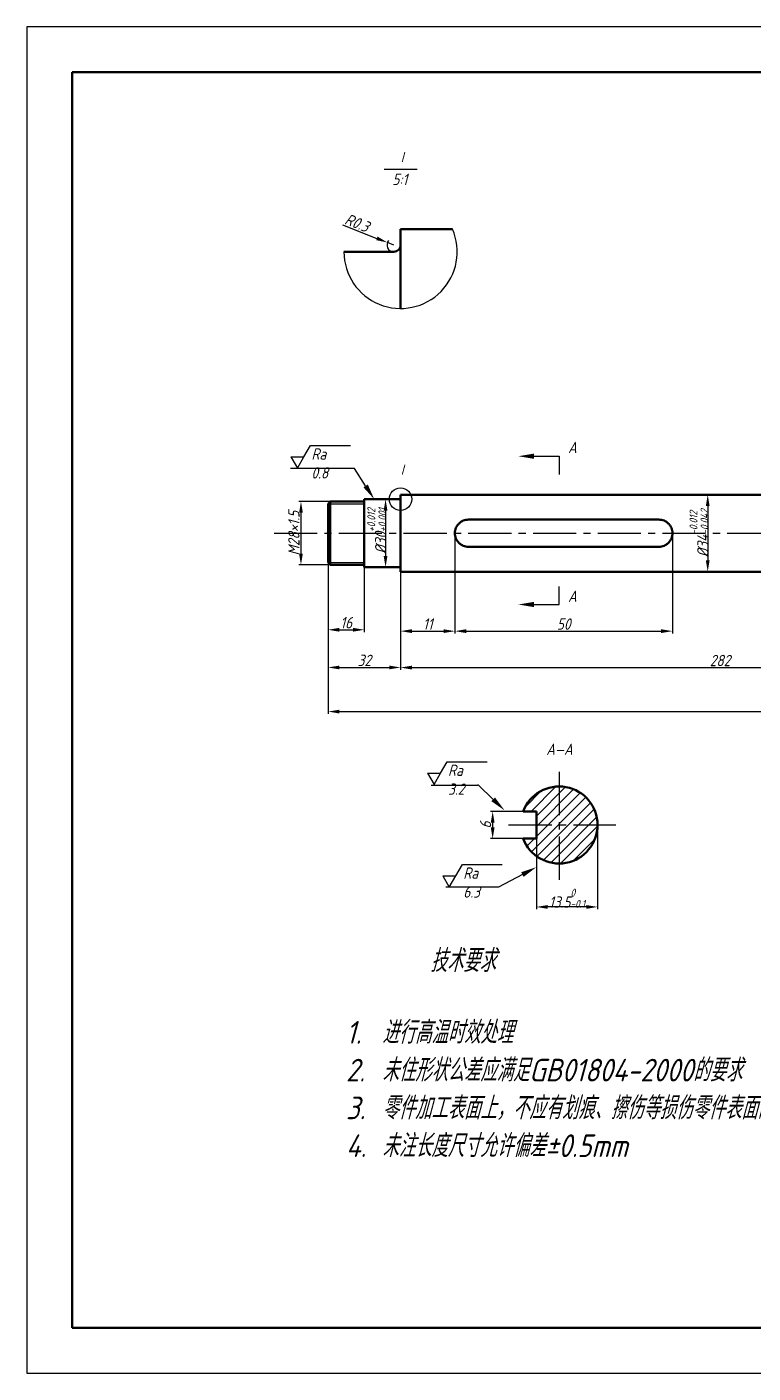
# Model space of a CAD drawing. Header units: millimetres. Extents: x -1183 to 2192, y -627 to 612.
# Drawn here: x 519 to 840, y 18 to 612 of the extents above; entities that cross this region are included whole.
import ezdxf
from ezdxf import colors
from ezdxf.entities.mleader import LeaderData, LeaderLine
from ezdxf.math import Vec2, Vec3

# ---------------------------------------------------------------- set-up
doc = ezdxf.new("R2010")
doc.units = ezdxf.units.MM
doc.linetypes.add('CENTER2', pattern=[28.575, 19.05, -3.175, 3.175, -3.175])
doc.layers.add('6文字层', color=7, linetype='Continuous')
for name, color, linetype, lineweight in [('标注', 7, 'Continuous', 25), ('点划线', 7, 'CENTER2', 25), ('粗实线', 7, 'Continuous', 50), ('细实线', 7, 'Continuous', 25)]:
    doc.layers.add(name, color=color, linetype=linetype, lineweight=lineweight)
doc.styles.add('8', font='gbeitc.shx', dxfattribs={"height": 8, "bigfont": 'gbcbig.shx'})
doc.styles.add('标注字体', font='gbeitc.shx', dxfattribs={"height": 5, "bigfont": 'gbcbig.shx'})
doc.dimstyles.new('标注', dxfattribs={"dimtxt": 5, "dimasz": 5, "dimexe": 1, "dimexo": 0, "dimtad": 1, "dimdec": 1, "dimdsep": 46, "dimtxsty": '标注字体', "dimcen": -1, "dimadec": 0, "dimazin": 0, "dimtfac": 1, "dimtdec": 1, "dimtmove": 0, "dimatfit": 3, "dimfxl": 1, "dimarcsym": 0})
doc.dimstyles.new('轴径 标注', dxfattribs={"dimtxt": 5, "dimasz": 5, "dimexe": 1, "dimexo": 0, "dimtad": 1, "dimdec": 1, "dimdsep": 46, "dimtxsty": '标注字体', "dimcen": -1, "dimadec": 0, "dimazin": 0, "dimtfac": 1, "dimtdec": 1, "dimtmove": 0, "dimatfit": 3, "dimfxl": 1, "dimarcsym": 0})

# ---------------------------------------------------------------- blocks, each defined once
blk = doc.blocks.new('*D16')
at = {"layer": 'Defpoints', "color": 0, "transparency": 16777216}
for p in [(653.04, 402.43), (640.08, 374.43), (653.04, 374.43)]:
    blk.add_point(p, dxfattribs=at)
at = {"layer": '标注', "color": 0, "lineweight": -2, "transparency": 16777216}
for p, q in [((653.04, 402.43), (639.08, 402.43)), ((640.08, 397.43), (640.08, 379.43)), ((653.04, 374.43), (639.08, 374.43))]:
    blk.add_line(p, q, dxfattribs=at)
at = {"layer": '标注', "color": 0, "transparency": 16777216}
for points in [[(639.24, 397.43), (640.91, 397.43), (640.08, 402.43)], [(639.24, 379.43), (640.91, 379.43), (640.08, 374.43)]]:
    blk.add_solid(points, dxfattribs=at)
at = {"layer": '标注', "color": 0, "transparency": 16777216, "insert": (636.95, 388.43), "char_height": 5, "attachment_point": 5, "rotation": 90, "style": '标注字体'}
blk.add_mtext('M28×1.5', dxfattribs=at)
blk = doc.blocks.new('*D17')
at = {"layer": 'Defpoints', "color": 0, "transparency": 16777216}
for p in [(652.04, 375.43), (668.04, 373.43), (668.04, 345.82)]:
    blk.add_point(p, dxfattribs=at)
at = {"layer": '标注', "color": 0, "lineweight": -2, "transparency": 16777216}
for p, q in [((652.04, 375.43), (652.04, 344.82)), ((668.04, 373.43), (668.04, 344.82)), ((657.04, 345.82), (663.04, 345.82))]:
    blk.add_line(p, q, dxfattribs=at)
at = {"layer": '标注', "color": 0, "transparency": 16777216}
for points in [[(657.04, 346.65), (657.04, 344.99), (652.04, 345.82)], [(663.04, 346.65), (663.04, 344.99), (668.04, 345.82)]]:
    blk.add_solid(points, dxfattribs=at)
at = {"layer": '标注', "color": 0, "transparency": 16777216, "insert": (660.04, 348.95), "char_height": 5, "attachment_point": 5, "style": '标注字体'}
blk.add_mtext('16', dxfattribs=at)
blk = doc.blocks.new('*D18')
at = {"layer": 'Defpoints', "color": 0, "transparency": 16777216}
for p in [(652.04, 375.43), (684.04, 371.43), (684.04, 329.19)]:
    blk.add_point(p, dxfattribs=at)
at = {"layer": '标注', "color": 0, "lineweight": -2, "transparency": 16777216}
for p, q in [((652.04, 375.43), (652.04, 328.19)), ((684.04, 371.43), (684.04, 328.19)), ((657.04, 329.19), (679.04, 329.19))]:
    blk.add_line(p, q, dxfattribs=at)
at = {"layer": '标注', "color": 0, "transparency": 16777216}
for points in [[(657.04, 330.02), (657.04, 328.36), (652.04, 329.19)], [(679.04, 330.02), (679.04, 328.36), (684.04, 329.19)]]:
    blk.add_solid(points, dxfattribs=at)
at = {"layer": '标注', "color": 0, "transparency": 16777216, "insert": (668.04, 332.32), "char_height": 5, "attachment_point": 5, "style": '标注字体'}
blk.add_mtext('32', dxfattribs=at)
blk = doc.blocks.new('*D19')
at = {"layer": 'Defpoints', "color": 0, "transparency": 16777216}
for p in [(684.04, 371.43), (966.04, 371.43), (966.04, 329.13)]:
    blk.add_point(p, dxfattribs=at)
at = {"layer": '标注', "color": 0, "lineweight": -2, "transparency": 16777216}
for p, q in [((684.04, 371.43), (684.04, 328.13)), ((966.04, 371.43), (966.04, 328.13)), ((689.04, 329.13), (961.04, 329.13))]:
    blk.add_line(p, q, dxfattribs=at)
at = {"layer": '标注', "color": 0, "transparency": 16777216}
for points in [[(689.04, 329.96), (689.04, 328.3), (684.04, 329.13)], [(961.04, 329.96), (961.04, 328.3), (966.04, 329.13)]]:
    blk.add_solid(points, dxfattribs=at)
at = {"layer": '标注', "color": 0, "transparency": 16777216, "insert": (825.04, 332.25), "char_height": 5, "attachment_point": 5, "style": '标注字体'}
blk.add_mtext('282', dxfattribs=at)
blk = doc.blocks.new('*D26')
at = {"layer": 'Defpoints', "color": 0, "transparency": 16777216}
for p in [(684.04, 388.43), (708.04, 388.43), (708.04, 345.21)]:
    blk.add_point(p, dxfattribs=at)
at = {"layer": '标注', "color": 0, "lineweight": -2, "transparency": 16777216}
for p, q in [((684.04, 388.43), (684.04, 344.21)), ((708.04, 388.43), (708.04, 344.21)), ((689.04, 345.21), (703.04, 345.21))]:
    blk.add_line(p, q, dxfattribs=at)
at = {"layer": '标注', "color": 0, "transparency": 16777216}
for points in [[(689.04, 346.05), (689.04, 344.38), (684.04, 345.21)], [(703.04, 346.05), (703.04, 344.38), (708.04, 345.21)]]:
    blk.add_solid(points, dxfattribs=at)
at = {"layer": '标注', "color": 0, "transparency": 16777216, "insert": (696.04, 348.34), "char_height": 5, "attachment_point": 5, "rotation": 0.00015, "style": '标注字体'}
blk.add_mtext('11', dxfattribs=at)
blk = doc.blocks.new('*D28')
at = {"layer": 'Defpoints', "color": 0, "transparency": 16777216}
for p in [(708.04, 388.43), (804.04, 388.43), (804.04, 345.21)]:
    blk.add_point(p, dxfattribs=at)
at = {"layer": '标注', "color": 0, "lineweight": -2, "transparency": 16777216}
for p, q in [((708.04, 388.43), (708.04, 344.21)), ((804.04, 388.43), (804.04, 344.21)), ((713.04, 345.21), (799.04, 345.21))]:
    blk.add_line(p, q, dxfattribs=at)
at = {"layer": '标注', "color": 0, "transparency": 16777216}
for points in [[(713.04, 346.05), (713.04, 344.38), (708.04, 345.21)], [(799.04, 346.05), (799.04, 344.38), (804.04, 345.21)]]:
    blk.add_solid(points, dxfattribs=at)
at = {"layer": '标注', "color": 0, "transparency": 16777216, "insert": (756.04, 348.34), "char_height": 5, "attachment_point": 5, "style": '标注字体'}
blk.add_mtext('50', dxfattribs=at)
blk = doc.blocks.new('*D30')
at = {"layer": 'Defpoints', "color": 0, "transparency": 16777216}
for p in [(652.04, 375.43), (1237.04, 372.43), (1237.04, 309.72)]:
    blk.add_point(p, dxfattribs=at)
at = {"layer": '标注', "color": 0, "lineweight": -2, "transparency": 16777216}
for p, q in [((652.04, 375.43), (652.04, 308.72)), ((1237.04, 372.43), (1237.04, 308.72)), ((657.04, 309.72), (1232.04, 309.72))]:
    blk.add_line(p, q, dxfattribs=at)
at = {"layer": '标注', "color": 0, "transparency": 16777216}
for points in [[(657.04, 310.55), (657.04, 308.88), (652.04, 309.72)], [(1232.04, 310.55), (1232.04, 308.88), (1237.04, 309.72)]]:
    blk.add_solid(points, dxfattribs=at)
at = {"layer": '标注', "color": 0, "transparency": 16777216, "insert": (944.54, 312.84), "char_height": 5, "attachment_point": 5, "style": '标注字体'}
blk.add_mtext('292.5', dxfattribs=at)
blk = doc.blocks.new('*D31')
at = {"layer": 'Defpoints', "color": 0, "transparency": 16777216}
for p in [(668.04, 403.43), (668.04, 373.43), (677.42, 373.43)]:
    blk.add_point(p, dxfattribs=at)
at = {"layer": '标注', "color": 0, "lineweight": -2, "transparency": 16777216}
for p, q in [((668.04, 403.43), (678.42, 403.43)), ((677.42, 398.43), (677.42, 378.43)), ((668.04, 373.43), (678.42, 373.43))]:
    blk.add_line(p, q, dxfattribs=at)
at = {"layer": '标注', "color": 0, "transparency": 16777216}
for points in [[(676.58, 398.43), (678.25, 398.43), (677.42, 403.43)], [(676.58, 378.43), (678.25, 378.43), (677.42, 373.43)]]:
    blk.add_solid(points, dxfattribs=at)
at = {"layer": '标注', "color": 0, "transparency": 16777216, "insert": (673.58, 389.43), "char_height": 5, "attachment_point": 5, "rotation": 90, "style": '标注字体'}
blk.add_mtext('%%C30{\\H0.7x;\\S+0.012^ +0.001;}', dxfattribs=at)
blk = doc.blocks.new('*D32')
at = {"layer": 'Defpoints', "color": 0, "transparency": 16777216}
for p in [(819.61, 405.43), (819.61, 371.43), (819.61, 371.43)]:
    blk.add_point(p, dxfattribs=at)
at = {"layer": '标注', "color": 0, "lineweight": -2, "transparency": 16777216}
for p, q in [((819.61, 405.43), (818.61, 405.43)), ((819.61, 400.43), (819.61, 376.43)), ((819.61, 371.43), (818.61, 371.43))]:
    blk.add_line(p, q, dxfattribs=at)
at = {"layer": '标注', "color": 0, "transparency": 16777216}
for points in [[(818.78, 400.43), (820.44, 400.43), (819.61, 405.43)], [(818.78, 376.43), (820.44, 376.43), (819.61, 371.43)]]:
    blk.add_solid(points, dxfattribs=at)
at = {"layer": '标注', "color": 0, "transparency": 16777216, "insert": (815.78, 388.43), "char_height": 5, "width": 18.8438, "attachment_point": 5, "rotation": 90, "style": '标注字体'}
blk.add_mtext('%%C34{\\H0.7x;\\S-0.012^ -0.042;}', dxfattribs=at)
blk = doc.blocks.new('*D40')
at = {"layer": 'Defpoints', "color": 0, "transparency": 16777216}
for p in [(741.05, 265.69), (724.69, 253.69), (741.05, 253.69)]:
    blk.add_point(p, dxfattribs=at)
at = {"layer": '标注', "color": 0, "lineweight": -2, "transparency": 16777216}
for p, q in [((741.05, 265.69), (723.69, 265.69)), ((724.69, 260.69), (724.69, 258.69)), ((741.05, 253.69), (723.69, 253.69))]:
    blk.add_line(p, q, dxfattribs=at)
at = {"layer": '标注', "color": 0, "transparency": 16777216}
for points in [[(723.86, 260.69), (725.53, 260.69), (724.69, 265.69)], [(723.86, 258.69), (725.53, 258.69), (724.69, 253.69)]]:
    blk.add_solid(points, dxfattribs=at)
at = {"layer": '标注', "color": 0, "transparency": 16777216, "insert": (721.57, 259.69), "char_height": 5, "attachment_point": 5, "rotation": 90, "style": '标注字体'}
blk.add_mtext('6', dxfattribs=at)
blk = doc.blocks.new('*D43')
at = {"layer": 'Defpoints', "color": 0, "transparency": 16777216}
for p in [(744.01, 259.69), (771.01, 259.69), (744.01, 223.51)]:
    blk.add_point(p, dxfattribs=at)
at = {"layer": '标注', "color": 0, "lineweight": -2, "transparency": 16777216}
for p, q in [((744.01, 259.69), (744.01, 222.51)), ((771.01, 259.69), (771.01, 222.51)), ((766.01, 223.51), (749.01, 223.51))]:
    blk.add_line(p, q, dxfattribs=at)
at = {"layer": '标注', "color": 0, "transparency": 16777216}
for points in [[(749.01, 224.35), (749.01, 222.68), (744.01, 223.51)], [(766.01, 224.35), (766.01, 222.68), (771.01, 223.51)]]:
    blk.add_solid(points, dxfattribs=at)
at = {"layer": '标注', "color": 0, "transparency": 16777216, "insert": (757.51, 227.35), "char_height": 5, "attachment_point": 5, "style": '标注字体'}
blk.add_mtext('13.5{\\H0.7x;\\S0^ -0.1;}', dxfattribs=at)
blk = doc.blocks.new('*D44')
at = {"layer": 'Defpoints', "color": 0, "transparency": 16777216}
for p in [(678.25, 516.7), (681.04, 515.59)]:
    blk.add_point(p, dxfattribs=at)
at = {"layer": '标注', "color": 0, "lineweight": -2, "transparency": 16777216}
for p, q in [((658.39, 524.55), (673.6, 518.53)), ((681.04, 515.59), (678.25, 516.7))]:
    blk.add_line(p, q, dxfattribs=at)
blk.add_arc((681.04, 515.59), 3, 139.32458, 270, dxfattribs=at)
at = {"layer": '标注', "color": 0, "transparency": 16777216}
blk.add_solid([(673.9, 519.31), (673.29, 517.76), (678.25, 516.7)], dxfattribs=at)
at = {"layer": '标注', "color": 0, "transparency": 16777216, "insert": (664.82, 525.37), "char_height": 5, "width": 9.2708, "attachment_point": 5, "rotation": 338.42318, "style": '标注字体'}
blk.add_mtext('R0.3', dxfattribs=at)

msp = doc.modelspace()

# ---------------------------------------------------------------- hatches: boundary and pattern name
at = {"layer": '细实线'}
h = msp.add_hatch(dxfattribs=at)
h.set_pattern_fill('ANSI31', color=256)
h.paths.add_polyline_path([(1087.851, 278.848), (1087.851, 258.848), (1100.851, 258.848), (1100.851, 264.848), (1106.93, 264.848, 0.3275382)])
h.paths.add_polyline_path([(1087.851, 278.848, 0.4142136), (1067.851, 258.848), (1087.851, 258.848)])
h.paths.add_polyline_path([(1087.851, 258.848), (1067.851, 258.848, 0.4142136), (1087.851, 238.848)])
h.paths.add_polyline_path([(1106.93, 252.848), (1100.851, 252.848), (1100.851, 258.848), (1087.851, 258.848), (1087.851, 238.848, 0.3275382)])
h.paths.add_polyline_path([(754.008, 276.689, 0.3121005), (738.102, 265.689), (744.008, 265.689), (744.008, 259.689), (754.008, 259.689)])
h.paths.add_polyline_path([(754.008, 276.689), (754.008, 259.689), (771.008, 259.689, 0.4142136)])
h.paths.add_polyline_path([(754.008, 259.689), (744.008, 259.689), (744.008, 253.689), (738.102, 253.689, 0.3121005), (754.008, 242.689)])
h.paths.add_polyline_path([(771.008, 259.689), (754.008, 259.689), (754.008, 242.689, 0.4142136)])

# ---------------------------------------------------------------- linework, layer by layer
at = {"color": 7, "linetype": 'Continuous', "lineweight": 50}
for p, q in [((966.038, 405.431), (684.038, 405.431)), ((653.038, 402.431), (652.038, 401.431)), ((652.038, 375.431), (652.038, 401.431)), ((653.038, 402.431), (653.038, 374.431)), ((683.738, 403.431), (668.038, 403.431)), ((668.038, 373.431), (668.038, 403.431)), ((714.038, 394.431), (798.038, 394.431)), ((798.038, 382.431), (714.038, 382.431)), ((652.038, 375.431), (653.038, 374.431)), ((668.038, 373.431), (683.738, 373.431)), ((684.038, 371.431), (966.038, 371.431))]:
    msp.add_line(p, q, dxfattribs=at)
for points, knots in [([(714.038, 382.431), (713.638, 382.431), (713.245, 382.471), (712.474, 382.625), (712.092, 382.742), (711.367, 383.044), (711.023, 383.229), (710.374, 383.664), (710.069, 383.915), (709.246, 384.738), (708.8, 385.402), (708.349, 386.484), (708.232, 386.866), (708.077, 387.642), (708.038, 388.033), (708.038, 388.824), (708.078, 389.225), (708.232, 389.997), (708.347, 390.373), (708.652, 391.104), (708.838, 391.45), (709.271, 392.096), (709.523, 392.402), (710.074, 392.953), (710.374, 393.199), (711.022, 393.633), (711.373, 393.821), (712.094, 394.121), (712.469, 394.236), (713.247, 394.392), (713.644, 394.431), (714.038, 394.431)], [0, 0, 0, 0, 0.0625, 0.0625, 0.125, 0.125, 0.1875, 0.1875, 0.25, 0.25, 0.375, 0.375, 0.4375, 0.4375, 0.5, 0.5, 0.5625, 0.5625, 0.625, 0.625, 0.6875, 0.6875, 0.75, 0.75, 0.8125, 0.8125, 0.875, 0.875, 0.9375, 0.9375, 1, 1, 1, 1]), ([(798.038, 394.431), (798.432, 394.431), (798.829, 394.392), (799.607, 394.236), (799.982, 394.121), (800.706, 393.82), (801.057, 393.631), (801.703, 393.197), (802.004, 392.951), (802.558, 392.396), (802.806, 392.094), (803.239, 391.448), (803.426, 391.101), (803.729, 390.372), (803.843, 389.997), (803.998, 389.226), (804.038, 388.825), (804.038, 388.034), (803.999, 387.642), (803.843, 386.865), (803.727, 386.484), (803.425, 385.761), (803.238, 385.413), (802.801, 384.762), (802.554, 384.462), (802.004, 383.912), (801.698, 383.661), (801.051, 383.228), (800.708, 383.044), (799.982, 382.741), (799.6, 382.625), (798.83, 382.471), (798.438, 382.431), (798.038, 382.431)], [0, 0, 0, 0, 0.0625, 0.0625, 0.125, 0.125, 0.1875, 0.1875, 0.25, 0.25, 0.3125, 0.3125, 0.375, 0.375, 0.4375, 0.4375, 0.5, 0.5, 0.5625, 0.5625, 0.625, 0.625, 0.6875, 0.6875, 0.75, 0.75, 0.8125, 0.8125, 0.875, 0.875, 0.9375, 0.9375, 1, 1, 1, 1])]:
    msp.add_open_spline(points, degree=3, knots=knots, dxfattribs=at)
at = {"layer": '标注'}
for p, q in [((676.756, 549.102), (691.32, 549.102)), ((635.626, 422.155), (641.399, 422.155)), ((635.626, 422.155), (638.512, 417.155)), ((638.512, 417.155), (641.399, 422.155)), ((641.399, 422.155), (644.286, 427.155)), ((644.286, 427.155), (661.894, 427.155)), ((754.008, 422.403), (754.008, 414.403)), ((663.331, 416.95), (635.471, 416.95)), ((754.008, 356.972), (754.008, 364.972)), ((701.707, 282.586), (704.594, 287.586)), ((704.594, 287.586), (722.202, 287.586)), ((695.934, 282.586), (701.707, 282.586)), ((695.934, 282.586), (698.821, 277.586)), ((698.821, 277.586), (701.707, 282.586)), ((697.518, 277.319), (718.032, 277.319)), ((708.432, 237.232), (711.319, 242.232)), ((711.319, 242.232), (728.926, 242.232)), ((702.658, 237.232), (708.432, 237.232)), ((702.658, 237.232), (705.545, 232.232)), ((726.98, 232.232), (704.046, 232.232)), ((705.545, 232.232), (708.432, 237.232))]:
    msp.add_line(p, q, dxfattribs=at)
msp.add_circle((684.038, 403.431), 5, dxfattribs=at)
msp.add_arc((684.038, 512.592), 25, 180, 23.578178, dxfattribs=at)
at = {"layer": '点划线'}
for p, q in [((628.196, 388.431), (1274.098, 388.431)), ((754.008, 283.125), (754.008, 234.229)), ((731.746, 259.689), (779.068, 259.689))]:
    msp.add_line(p, q, dxfattribs=at)
at = {"layer": '粗实线'}
for p, q in [((1339.118, 591.83), (539.118, 591.83)), ((539.118, 591.83), (539.118, 37.83)), ((684.038, 515.592), (684.038, 522.592)), ((684.038, 522.592), (706.951, 522.592)), ((684.038, 522.592), (684.038, 487.592)), ((659.038, 512.592), (681.038, 512.592)), ((684.038, 405.431), (684.038, 403.731)), ((684.038, 405.431), (684.038, 371.431)), ((684.038, 373.131), (684.038, 371.431)), ((744.008, 265.689), (738.102, 265.689)), ((744.008, 259.689), (744.008, 265.689)), ((744.008, 259.689), (744.008, 253.689)), ((744.008, 253.689), (738.102, 253.689)), ((539.118, 37.83), (1339.118, 37.83))]:
    msp.add_line(p, q, dxfattribs=at)
for centre, radius, start, end in [((681.038, 515.592), 3, 270, 0), ((683.738, 403.731), 0.3, 270, 0), ((683.738, 373.131), 0.3, 0, 90), ((754.008, 259.689), 17, 200.667316, 159.332684)]:
    msp.add_arc(centre, radius, start, end, dxfattribs=at)
at = {"layer": '细实线'}
for p, q in [((1359.118, 611.83), (519.118, 611.83)), ((519.118, 611.83), (519.118, 17.83)), ((652.038, 401.431), (668.038, 401.431)), ((652.038, 375.431), (668.038, 375.431)), ((519.118, 17.83), (1359.118, 17.83))]:
    msp.add_line(p, q, dxfattribs=at)
at = {"layer": '细实线', "color": 7, "linetype": 'Continuous', "lineweight": 50}
for p, q in [((668.038, 402.431), (653.038, 402.431)), ((653.038, 374.431), (668.038, 374.431))]:
    msp.add_line(p, q, dxfattribs=at)

# ---------------------------------------------------------------- texts
at = {"layer": '6文字层', "attachment_point": 1, "style": '8'}
for s, width, insert, char_height in [('技术要求', 197.28596, (697.199, 204.836), 10), ('\\pxi-3,l3,t1,3;{\\H0.625x;1.^I进行高温时效处理\\P2.^I未住形状公差应满足GB01804-2000的要求\\P3.^I零件加工表面上，不应有划痕、擦伤等损伤零件表面的缺陷\\P4.^I未注长度尺寸允许偏差±0.5mm}', 378.73454, (659.936, 173.176), 16)]:
    msp.add_mtext_dynamic_manual_height_columns(s, width=width, gutter_width=80, heights=[0], dxfattribs=dict(at, insert=insert, char_height=char_height))
at = {"layer": '标注', "style": '标注字体'}
for s, p in [('Ⅰ', (682.545, 551.811)), ('5:1', (680.418, 542.06)), ('A', (757.964, 423.774)), ('Ⅰ', (682.545, 413.79)), ('A', (757.964, 358.116)), ('A—A', (748.321, 290.609))]:
    msp.add_text(s, height=5, dxfattribs=at).set_placement(p)
at = {"layer": '标注', "char_height": 5, "attachment_point": 1, "style": '标注字体'}
for s, insert in [('Ra 0.8', (644.693, 425.889)), ('Ra 3.2', (705.001, 286.32)), ('Ra 6.3', (711.726, 240.966))]:
    msp.add_mtext_dynamic_manual_height_columns(s, width=14.83215, gutter_width=25, heights=[0], dxfattribs=dict(at, insert=insert))

# ---------------------------------------------------------------- dimensions: what is measured, and where the dimension line sits
at = {"layer": '标注'}
dim = msp.add_radius_dim(center=(681.038, 515.592), mpoint=(678.248, 516.696), text='R0.3', dimstyle='标注', dxfattribs=at)
dim.commit()
dim.dimension.update_dxf_attribs({"geometry": '*D44', "text_midpoint": (664.819, 525.367)})
for base, p1, p2, text, picture, middle in [((677.416, 373.431), (668.038, 403.431), (668.038, 373.431), '<>{\\H0.7x;\\S+0.012^ +0.001;}', '*D31', (677.416, 389.431)), ((819.61, 371.431), (819.61, 405.431), (819.61, 371.431), '<>{\\H0.7x;\\S-0.012^ -0.042;}', '*D32', (819.61, 388.431))]:
    dim = msp.add_linear_dim(base=base, p1=p1, p2=p2, angle=270, text=text, dimstyle='轴径 标注', override={"dimpost": '%%C<>'}, dxfattribs=at)
    dim.commit()
    dim.dimension.update_dxf_attribs({"geometry": picture, "text_midpoint": middle, "dimtype": 160})
for base, p1, p2, angle, text, picture, middle in [((640.078, 374.431), (653.038, 402.431), (653.038, 374.431), 270, 'M<>×1.5', '*D16', (636.953, 388.431)), ((1237.038, 309.718), (652.038, 375.431), (1237.038, 372.431), 180, '292.5', '*D30', (944.538, 312.843)), ((724.692, 253.689), (741.055, 265.689), (741.055, 253.689), 90, '6', '*D40', (721.567, 259.689))]:
    dim = msp.add_linear_dim(base=base, p1=p1, p2=p2, angle=angle, text=text, dimstyle='标注', dxfattribs=at)
    dim.commit()
    dim.dimension.update_dxf_attribs({"geometry": picture, "text_midpoint": middle})
for p1, p2, text, picture, middle in [((684.038, 388.431), (708.038, 388.431), '11', '*D26', (696.038, 348.338)), ((708.038, 388.431), (804.038, 388.431), '50', '*D28', (756.038, 348.338))]:
    dim = msp.add_aligned_dim(p1=p1, p2=p2, distance=-43.219, text=text, dimstyle='标注', dxfattribs=at)
    dim.commit()
    dim.dimension.update_dxf_attribs({"geometry": picture, "text_midpoint": middle})
for base, p2, picture, middle in [((668.038, 345.82), (668.038, 373.431), '*D17', (660.038, 348.945)), ((684.038, 329.19), (684.038, 371.431), '*D18', (668.038, 332.315))]:
    dim = msp.add_linear_dim(base=base, p1=(652.038, 375.431), p2=p2, angle=180, dimstyle='标注', dxfattribs=at)
    dim.commit()
    dim.dimension.update_dxf_attribs({"geometry": picture, "text_midpoint": middle})
dim = msp.add_linear_dim(base=(966.038, 329.129), p1=(684.038, 371.431), p2=(966.038, 371.431), dimstyle='标注', dxfattribs=at)
dim.commit()
dim.dimension.update_dxf_attribs({"geometry": '*D19', "text_midpoint": (825.038, 332.254)})
dim = msp.add_linear_dim(base=(744.008, 223.513), p1=(771.008, 259.689), p2=(744.008, 259.689), text='13.5{\\H0.7x;\\S0^ -0.1;}', dimstyle='标注', dxfattribs=at)
dim.commit()
dim.dimension.update_dxf_attribs({"geometry": '*D43', "text_midpoint": (757.508, 227.347)})

# ---------------------------------------------------------------- leaders
ml = msp.add_multileader_mtext('Standard', dxfattribs=at)
ml.set_content('', color=256)
ml.set_leader_properties()
ml.build(insert=Vec2(0, 0))
ml.multileader.update_dxf_attribs({"text_right_attachment_type": 6, "dogleg_length": 0.36, "arrow_head_size": 7})
ctx = ml.context
ctx.base_point, ctx.char_height, ctx.arrow_head_size, ctx.landing_gap_size, ctx.plane_origin = Vec3(663.151, 420.45), 7, 7, 0.09, Vec3(672.416, 403.431)
ctx.right_attachment, ctx.text_align_type = 6, 2
notes = []
notes.append((ctx, [(0, (1, 1, 0), (663.691, 416.95), (-1, 0), 0.36, [(0, [(672.416, 403.431)], 0, [])])]))
ctx.mtext.insert, ctx.mtext.alignment, ctx.mtext.flow_direction = Vec3(663.241, 423.95), 3, 5
ml = msp.add_multileader_mtext('Standard', dxfattribs=at)
ml.set_content('', color=256)
ml.set_leader_properties()
ml.build(insert=Vec2(0, 0))
ml.multileader.update_dxf_attribs({"text_right_attachment_type": 6, "dogleg_length": 0.36, "arrow_head_size": 7})
ctx = ml.context
ctx.base_point, ctx.char_height, ctx.arrow_head_size, ctx.landing_gap_size, ctx.plane_origin = Vec3(754.008, 422.403), 7, 7, 0.09, Vec3(735.983, 422.403)
ctx.right_attachment = 6
notes.append((ctx, [(0, (1, 1, 0), (753.648, 422.403), (1, 0), 0.36, [(0, [(735.983, 422.403)], 0, [])])]))
ctx.mtext.insert, ctx.mtext.flow_direction = Vec3(754.098, 425.903), 5
ml = msp.add_multileader_mtext('Standard', dxfattribs=at)
ml.set_content('', color=256)
ml.set_leader_properties()
ml.build(insert=Vec2(0, 0))
ml.multileader.update_dxf_attribs({"text_right_attachment_type": 6, "dogleg_length": 0.36, "arrow_head_size": 7})
ctx = ml.context
ctx.base_point, ctx.char_height, ctx.arrow_head_size, ctx.landing_gap_size, ctx.plane_origin = Vec3(754.008, 356.972), 7, 7, 0.09, Vec3(735.983, 356.972)
ctx.right_attachment = 6
notes.append((ctx, [(0, (1, 1, 0), (753.648, 356.972), (1, 0), 0.36, [(0, [(735.983, 356.972)], 0, [])])]))
ctx.mtext.insert, ctx.mtext.flow_direction = Vec3(754.098, 360.472), 5
ml = msp.add_multileader_mtext('Standard', dxfattribs=at)
ml.set_content('', color=256)
ml.set_leader_properties()
ml.build(insert=Vec2(0, 0))
ml.multileader.update_dxf_attribs({"text_right_attachment_type": 6, "dogleg_length": 0.36, "arrow_head_size": 7})
ctx = ml.context
ctx.base_point, ctx.char_height, ctx.arrow_head_size, ctx.landing_gap_size, ctx.plane_origin = Vec3(717.852, 280.819), 7, 7, 0.09, Vec3(729.946, 266.123)
ctx.right_attachment, ctx.text_align_type = 6, 2
notes.append((ctx, [(0, (1, 1, 0), (718.392, 277.319), (-1, 0), 0.36, [(0, [(729.946, 266.123)], 0, [])])]))
ctx.mtext.insert, ctx.mtext.alignment, ctx.mtext.flow_direction = Vec3(717.942, 284.319), 3, 5
ml = msp.add_multileader_mtext('Standard', dxfattribs=at)
ml.set_content('', color=256)
ml.set_leader_properties()
ml.build(insert=Vec2(0, 0))
ml.multileader.update_dxf_attribs({"text_right_attachment_type": 6, "dogleg_length": 0.36, "arrow_head_size": 7})
ctx = ml.context
ctx.base_point, ctx.char_height, ctx.arrow_head_size, ctx.landing_gap_size, ctx.plane_origin = Vec3(726.8, 235.732), 7, 7, 0.09, Vec3(744.008, 241.101)
ctx.right_attachment, ctx.text_align_type = 6, 2
notes.append((ctx, [(0, (1, 1, 0), (727.34, 232.232), (-1, 0), 0.36, [(0, [(744.008, 241.101)], 0, [])])]))
ctx.mtext.insert, ctx.mtext.alignment, ctx.mtext.flow_direction = Vec3(726.89, 239.232), 3, 5
for ctx, leaders in notes:
    for number, flags, end, landing, length, lines in leaders:
        leader = LeaderData()
        leader.index, (leader.has_last_leader_line, leader.has_dogleg_vector, leader.attachment_direction) = number, flags
        leader.last_leader_point, leader.dogleg_vector, leader.dogleg_length = Vec3(end), Vec3(landing), length
        for number, points, colour, breaks in lines:
            line = LeaderLine()
            line.index, line.vertices, line.color, line.breaks = number, Vec3.list(points), colors.encode_raw_color(colour), breaks
            leader.lines.append(line)
        ctx.leaders.append(leader)

doc.saveas('drawing.dxf')
